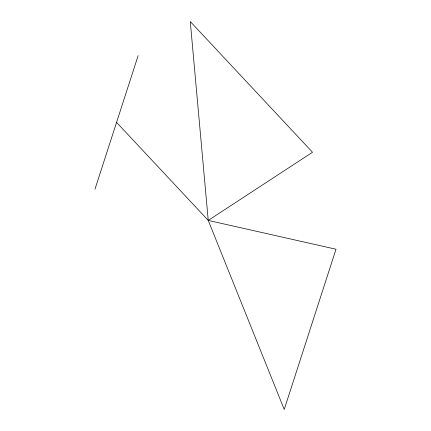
<?xml version="1.0" encoding="UTF-8"?>
<svg xmlns="http://www.w3.org/2000/svg" width="431" height="431" viewBox="0 0 431 431"><rect width="100%" height="100%" fill="white"/><g stroke="black" fill="none" stroke-linecap="round" stroke-linejoin="round"><path stroke-width="0.65" d="M94.998 189.144L138.141 55.631M208.248 220.419L312.507 152.256L190.27 21.55L208.248 220.419L284.234 409.45L336.002 249.231L208.248 220.419L116.569 122.388"/></g></svg>
